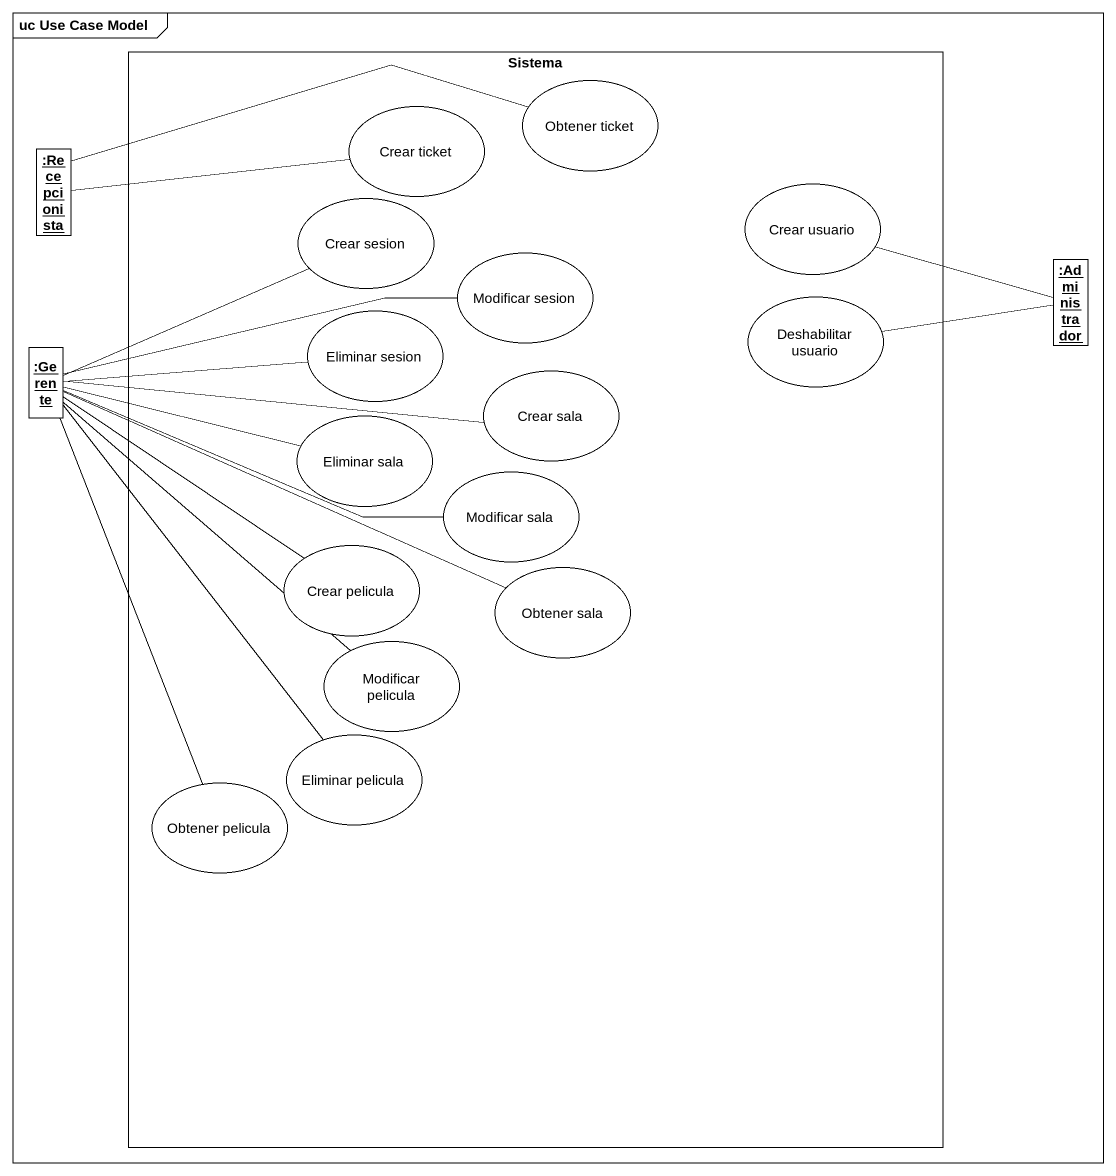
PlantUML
@startuml
mainframe uc Use Case Model
allowmixing
hide circle
hide empty members
rectangle Sistema {
  usecase "Obtener ticket" as Obtener_ticket
  usecase "Crear ticket" as Crear_ticket
  usecase "Crear sesion" as Crear_sesion
  usecase "Crear usuario" as Crear_usuario
  usecase "Modificar sesion" as Modificar_sesion
  usecase "Eliminar sesion" as Eliminar_sesion
  usecase "Deshabilitar usuario" as Deshabilitar_usuario
  usecase "Crear sala" as Crear_sala
  usecase "Eliminar sala" as Eliminar_sala
  usecase "Modificar sala" as Modificar_sala
  usecase "Crear pelicula" as Crear_pelicula
  usecase "Obtener sala" as Obtener_sala
  usecase "Modificar pelicula" as Modificar_pelicula
  usecase "Eliminar pelicula" as Eliminar_pelicula
  usecase "Obtener pelicula" as Obtener_pelicula
}
object ":Recepcionista" as Recepcionista
object ":Administrador" as Administrador
object ":Gerente" as Gerente
Recepcionista -right- Obtener_ticket
Recepcionista -right- Crear_ticket
Administrador -left- Crear_usuario
Administrador -left- Deshabilitar_usuario
Gerente -right- Crear_sesion
Gerente -right- Modificar_sesion
Gerente -right- Eliminar_sesion
Gerente -right- Crear_sala
Gerente -right- Eliminar_sala
Gerente -right- Modificar_sala
Gerente -- Crear_pelicula
Gerente -right- Obtener_sala
Gerente -- Modificar_pelicula
Gerente -- Eliminar_pelicula
Gerente -- Obtener_pelicula
@enduml
